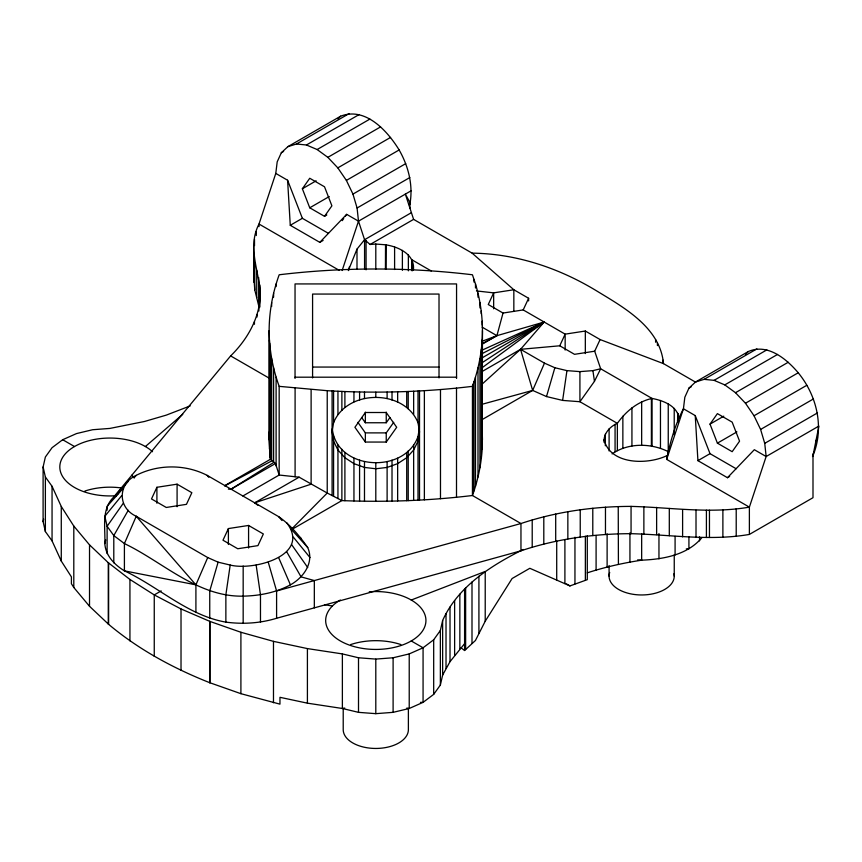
<?xml version="1.0" encoding="UTF-8"?>
<svg xmlns="http://www.w3.org/2000/svg" width="862" height="862" viewBox="0 0 862 862"><rect width="100%" height="100%" fill="white"/><g stroke="black" fill="none" stroke-linecap="round" stroke-linejoin="round"><path stroke-width="1.29" d="M523.266 549.482C491.189 565.472 457.905 586.462 442.637 620.489L442.637 675.065L440.363 685.053L433.683 694.363L423.07 702.358L409.224 708.489L393.104 712.346L375.8 713.661L358.506 712.346L342.376 708.489L307.411 703.166L279.967 697.315L279.956 704.146L240.907 693.684L209.66 682.672C173.381 668.287 138.588 649.539 108.623 624.336L89.519 606.288L73.798 587.485L73.809 526.079L61.277 506.49L52.054 486.297L45.374 476.988L43.1 466.999L45.374 457.011L52.054 447.701L62.678 439.717L76.524 433.575L92.643 429.729L109.937 428.414L144.482 421.486L166.247 415.139L190.211 405.905M89.519 606.288L89.529 544.881L73.809 526.079M154.255 656.316L154.255 594.909L129.936 579.458L108.289 562.724L89.529 544.881M240.907 693.684L240.907 632.277L209.994 621.448L181.02 608.949L154.255 594.909L161.183 590.912M273.48 702.767L273.48 641.36L240.907 632.277M475.49 287.994L475.49 283.964L472.441 274.773C408.319 267.08 343.281 267.08 279.169 274.773C272.715 292.627 269.181 311.559 269.138 330.566L269.138 439.717L270.388 459.295L275.484 463.519L279.169 475.037L299.114 477.171L327.226 493.032L341.88 500.574L343.388 500.65C386.445 502.32 429.642 500.65 472.441 495.51L520.96 523.525C556.367 511.672 593.778 506.414 631.059 506.393C670.485 507.384 710.051 513.914 749.38 507.136L766.146 456.526L764.734 443.348L760.607 429.448L754.034 415.764L745.468 403.233L735.491 392.706L724.791 384.894L714.081 380.347L704.114 379.355L695.548 381.995L688.975 388.094L684.837 397.231L683.437 408.771L666.671 459.381L749.38 507.136L749.38 534.429C710.051 541.207 670.485 534.666 631.059 533.686C593.778 533.697 556.367 538.955 520.96 550.807L276.594 618.269C260.173 623.301 242.858 624.379 225.866 622.127C187.808 615.49 158.586 586.774 124.408 570.859C114.571 564.782 105.552 555.753 104.83 543.577C105.541 527.878 101.005 509.205 113.795 496.986L230.639 355.909C247.696 339.262 260.507 316.699 260.302 292.347C258.471 269.634 247.405 246.22 259.009 224.034L275.786 173.413L277.187 161.873L281.324 152.736L287.897 146.648L340.652 116.187C365.402 106.543 387.426 130.852 399.138 149.956C408.566 166.474 413.437 185.804 409.784 204.682M666.671 459.381C670.076 442.217 675.194 424.384 683.437 408.771L695.246 415.592L710.019 453.66L736.148 468.745M385.433 269.138L385.529 244.786L375.8 244.043L370.11 244.485L364.572 239.711L358.495 221.168L357.083 208.001L352.957 194.09L346.384 180.406L337.818 167.874L327.84 157.347L317.141 149.535L306.43 144.988L296.463 143.997L287.897 146.648M386.09 269.289L386.187 244.937M269.138 439.717L269.375 431.69M482.181 339.93C481.19 355.769 477.807 371.425 472.441 386.348L472.441 495.51C477.807 480.576 481.19 464.92 482.181 449.08L482.181 339.93C483.27 321.063 480.91 302.056 475.49 283.964M482.181 449.08L482.461 330.566M812.769 454.08L812.564 456.526L812.995 455.589C824.471 427.574 817.036 395.69 798.223 372.772C786.5 358.872 767.471 343.076 748.302 351.545L695.548 381.995M121.542 495.822L104.83 516.284L107.114 526.273L113.795 535.582L124.408 543.577C163.08 562.046 197.635 597.129 243.17 596.148C259.537 595.793 275.905 592.636 290.429 584.845C303.338 577.723 314.458 562.606 307.734 547.575C299.61 535.97 290.332 524.753 278.62 516.629L207.128 475.35C185.33 464.133 158.026 464.133 136.228 475.35C117.598 483.819 117.598 507.826 136.228 516.284L207.72 557.563L218.108 562.164L230.197 565.052L225.866 594.834L225.866 622.127M617.364 450.632L617.364 423.35L579.921 401.724L562.627 400.41L566.948 370.628L554.859 367.74L544.482 363.139L520.551 349.325L481.815 371.684M333.583 391.003L333.583 422.703L332.096 431.862L333.583 441.172L337.947 450.007L344.897 457.711L353.948 463.648L364.486 467.43L375.8 468.766L387.113 467.43L397.651 463.648L406.713 457.711L413.652 450.007L418.016 441.172L419.514 431.862L418.016 422.703L418.016 391.003M418.016 500.165L418.016 436.517L419.298 428.608M73.798 587.485L71.406 583.736L71.417 576.904L61.277 561.065L52.054 540.873L45.374 531.563L43.1 521.575L43.671 519.075M104.83 543.577L105.692 539.827M230.197 565.052C253.439 571.021 311.775 555.462 286.583 522.631M440.363 685.053L440.363 630.478L442.637 620.489M604.057 442.314C603.303 433.726 609.854 426.496 617.364 423.35C625.693 411.53 637.697 401.53 652.038 398.438C662.964 400.496 677.079 405.625 678.997 418.124M348.334 270.593L356.997 249.107L364.572 239.711L411.422 212.666M695.623 382.178L663.492 363.635L600.103 339.553L585.33 331.03L565.16 334.144L523.202 309.921L503.02 313.046L496.911 335.674L482.106 344.229M218.108 562.164L209.746 590.987L209.746 618.269M562.627 400.41L546.508 396.563L554.859 367.74M342.149 270.517L358.495 221.168L411.249 190.717M207.72 557.563L195.911 584.845L195.911 612.139M482.354 419.471L532.662 390.421L544.482 363.139M408.803 204.542L409.838 202.258L405.345 194.122L413.609 219.368L472.128 253.148L513.838 289.751L528.611 298.274L528.611 300.924M815.937 441.042L817.488 437.616M156.906 487.289L151.496 498.936L166.269 507.47L186.451 504.345L191.849 492.698L177.087 484.175L156.906 487.289L156.906 503.214M228.398 528.568L222.989 540.215L237.761 548.749L257.943 545.624L263.341 533.977L248.579 525.454L228.398 528.568L228.398 544.482M523.202 309.921L528.611 298.274M481.955 384.258L520.551 349.325L559.75 345.791L565.16 334.144L565.16 350.069M652.038 446.193L652.038 398.438L600.663 368.774L594.694 351.2L600.103 339.553M587.291 535.571L587.291 579.663L569.954 585.923L529.828 568.295L512.103 578.521L485.22 621.211L475.436 640.498L464.596 650.498L461.138 647.901M579.921 371.619L579.921 401.724L594.457 381.338L600.663 368.774L592.905 370.628L579.921 371.619L566.948 370.628M442.637 675.065L450.018 661.65L464.596 643.677M332.301 428.608C336.439 470.372 404.504 474.628 418.016 436.517M333.583 422.703C347.246 389.031 404.364 388.977 418.016 422.703M128.266 510.293L113.795 535.582L113.795 562.864M302.368 188.767L309.749 178.262L324.521 186.785L331.902 205.824L324.521 216.33L309.749 207.796L302.368 188.767L316.128 180.826M123.255 503.311L107.114 526.273L107.114 553.566M342.246 220.65L343.722 218.549M345.199 216.448L346.675 214.347L358.495 221.168M710.019 424.126L717.399 413.62L732.172 422.143L739.564 441.172L732.172 451.688L717.399 443.154L710.019 424.126L723.778 416.174M361.631 417.488L365.359 422.757L386.241 422.757L389.98 417.488M386.241 442.055L396.692 427.283L386.241 412.51L365.359 412.51L354.918 427.283L365.359 442.055L386.241 442.055L386.241 432.886L393.708 422.337M273.48 641.36L307.411 648.59L342.376 653.913L358.506 657.771L375.8 659.085L393.104 657.771L409.224 653.913L423.07 647.782L433.683 639.787L440.363 630.478M587.291 572.842C605.005 567.067 623.248 562.983 641.662 560.171C663.029 559.33 687.391 555.009 701.776 537.769M134.537 477.3L136.228 475.35M482.127 341.255L496.911 335.674L544.181 322.032L520.551 349.325L532.662 390.421L546.508 396.563M123.255 488.334L107.114 506.296L107.114 510.196M128.266 481.352L113.795 496.986L118.04 493.797M275.786 173.413L287.596 180.244L290.268 225.294L319.802 242.351L346.675 214.347M695.246 415.592L697.918 460.653L727.463 477.699L754.325 449.705L766.146 456.526L818.9 426.065L812.995 455.589L812.995 497.697L749.38 534.429M291.378 529.322L327.226 493.032L327.226 390.691L279.169 386.348C272.715 368.494 269.181 349.563 269.138 330.566M337.829 118.794L340.652 116.187M745.479 354.153L748.302 351.545M145.387 446.538L182.766 414.288M612.085 453.897C628.247 442.68 650.982 442.96 668.244 451.656M481.869 367.912L544.181 322.032L482.073 350.155M481.761 362.945L544.181 322.032L482.321 353.495M228.365 489.131L231.059 489.174L273.599 462.528L273.599 367.902M281.324 152.736L283.62 151.41M296.463 143.997L349.218 113.547M306.43 144.988L359.185 114.527M317.141 149.535L369.895 119.085M327.84 157.347L380.595 126.886M337.818 167.874L390.572 137.414M346.384 180.406L399.138 149.956M309.749 207.796L329.252 196.547M290.268 225.294L302.368 218.312L328.497 233.397M352.957 194.09L405.711 163.64M324.521 216.33L326.817 215.004M357.083 208.001L409.838 177.54M319.802 242.351L323.11 240.444M370.11 244.485L413.609 219.368M224.659 485.694L270.388 459.295L270.388 350.144M231.059 489.174L275.484 463.519M242.868 495.995L279.169 475.037L279.169 386.348M482.849 357.439L544.181 322.032M257.846 505.24L254.689 502.815L299.114 477.171M688.975 388.094L691.27 386.769M704.114 379.355L756.868 348.894M714.081 380.347L766.835 349.886M724.791 384.894L777.546 354.433M735.491 392.706L788.245 362.245M745.468 403.233L798.223 372.772M754.034 415.764L806.789 385.303M717.399 443.154L736.902 431.905M697.918 460.653L710.019 453.66M760.607 429.448L813.362 398.987M764.734 443.348L817.488 412.898M727.463 477.699L729.661 476.438M482.806 343.302L496.911 335.674L482.095 327.129M224.799 485.877L271.649 460.954L271.649 358.603M666.703 455.739C647.556 464.92 610.307 464.93 604.057 439.717M411.249 600.027L485.22 571.452L485.22 621.211M254.689 502.815L311.117 484.185L311.117 389.559M276.594 618.269L276.594 590.987L520.96 523.525L520.96 550.807M482.526 404.159L532.662 390.421M344.768 708.047L342.376 708.489L342.376 653.913M594.694 351.2L574.523 354.325L559.75 345.791M327.226 390.691C375.627 393.535 424.287 392.135 472.441 386.348M312.583 367.061L439.017 367.061M295.041 377.19L456.558 377.19M357.892 422.337L365.359 432.886L386.241 432.886M686.303 548.868L688.921 548.868L688.921 536.886M420.44 702.358L423.07 702.358L423.07 647.782L411.249 640.962M472.128 253.148C516.564 253.654 559.589 268.222 597.355 291.334C624.659 307.96 660.238 327.819 663.492 363.635M637.664 559.869L641.662 560.171L641.662 533.546M476.46 290.925L493.657 292.864L513.838 289.751L513.838 310.966M324.554 604.693L332.387 606.018M406.832 708.047L409.224 708.489L409.224 653.913M385.529 244.786C398.373 246.694 415.279 254.355 413.394 270.021M677.36 420.3L677.974 420.527M431.259 270.97L411.853 259.764L411.853 270.366M503.02 313.046L488.258 304.523L493.657 292.864L493.657 308.79M339.402 270.442L259.009 224.034L259.009 226.631M230.639 355.909L269.925 378.58M566.506 583.93L569.954 585.923M62.678 439.717L74.498 446.538M298.931 536.67L301.053 538.265M307.734 547.575L291.593 529.602L341.88 500.574L341.88 449.317M278.62 516.629L281.993 520.529M207.128 475.35L208.809 477.3M131.832 475.199L134.246 478.076M293.306 537.101L310.008 557.563M291.593 544.59L307.734 567.552M286.583 551.572L301.053 576.861L314.328 580.568L314.328 607.85M278.62 557.563L290.429 584.845M287.596 180.244L302.368 218.312M268.233 562.164L276.594 590.987M253.654 274.364L254.775 289.869L259.085 307.325M592.905 370.628L594.457 381.338M256.143 565.052L260.475 594.834L260.475 622.127M482.3 434.362L482.461 439.717M409.838 202.258L409.946 208.184M736.213 508.709L736.213 535.992M722.884 509.744L722.884 537.026M709.458 510.229L709.458 537.522M706.409 510.218L706.409 537.511M699.545 536.875L699.545 540.873M696.011 510.175L696.011 537.468M682.607 509.582L682.607 536.875M677.974 413.631L677.974 418.749M677.704 413.254L677.704 422.208M675.086 536.358L675.086 554.999M674.224 408.394L674.224 434.933M674.246 554.923L674.246 576.15M669.3 508.451L669.3 535.733M668.244 403.901L668.244 453.886M663.05 360.133L663.05 362.783M660.464 400.453L660.464 448.197M658.956 533.556L658.956 558.856M657.415 342.904L657.415 345.554M656.628 507.33L656.628 534.612M655.605 339.553L655.605 342.203M651.392 398.459L651.392 446.031M643.871 506.64L643.871 533.934M641.662 401.811L641.662 445.298M631.932 407.866L631.932 446.031M631.059 506.393L631.059 533.686M629.939 532.835L629.939 562.121M622.86 416.227L622.86 448.197M618.237 506.587L618.41 564.427M615.069 424.363L615.069 451.656M609.1 428.856L609.1 450.945M609.078 565.537L609.078 576.15M607.117 533.815L607.117 567.088M605.339 434.092L605.339 445.794M605.469 507.212L605.469 534.505M596.095 535.485L596.095 570.094M592.787 508.278L592.787 535.571M585.33 331.03L585.33 353.571M585.363 536.218L585.363 580.266M580.234 509.776L580.234 537.069M574.954 537.22L574.954 583.94M567.853 511.705L567.853 538.998M564.901 539.806L564.901 583.617M556.712 540.927L556.712 579.932M555.699 514.054L555.699 541.336M543.803 516.812L543.803 544.094M532.21 519.969L532.21 547.262M482.181 321.203L482.181 325.19M481.341 349.272L481.341 458.433M481.212 310.977L481.212 313.639M479.951 302.519L479.951 307.906M479.951 358.603L479.951 467.754M478.916 576.172L478.916 633.258M478.001 293.22L478.001 297.218M478.001 367.902L478.001 477.052M475.49 377.157L475.49 486.308M473.96 279.363L473.96 282.057M473.96 381.758L473.96 490.909M473.206 384.053L473.206 493.204M471.999 581.979L471.999 643.375M465.631 587.992L465.631 649.388M464.596 589.102L464.596 650.498M459.845 594.187L459.845 648.763M456.558 378.44L456.558 283.932L295.041 283.932L295.041 378.44M456.504 388.115L456.504 497.266M454.63 600.555L454.63 655.131M450.018 607.074L450.018 661.65M446.02 613.722L446.02 668.298M440.482 389.559L440.482 498.721M439.017 377.922L439.017 294.061L312.583 294.061L312.583 377.922M433.683 639.787L433.683 694.363M424.373 390.691L424.373 499.841M419.514 390.939L419.514 500.089M413.652 391.229L413.652 414.31M413.652 445.126L413.652 500.38M412.122 260.324L412.122 270.894M408.362 254.904L408.362 270.819M408.383 708.424L408.383 729.64A32.584 18.813 0 0 1 375.8 748.453A32.584 18.813 0 0 1 343.216 729.64L343.216 708.424M408.222 391.499L408.222 408.803M408.222 450.912L408.222 500.65M406.713 391.542L406.713 407.241M406.713 452.518L406.713 500.693M402.382 250.4L402.382 270.302M397.651 391.811L397.651 401.832M397.651 458.196L397.651 500.962M394.602 246.952L394.602 269.504M393.104 657.771L393.104 712.346M392.016 391.984L392.016 400.097M392.016 460.103L392.016 501.134M387.113 392.027L387.113 398.492M387.113 461.763L387.113 501.178M386.241 412.144L386.241 422.757M375.8 244.043L375.8 269.246M375.8 392.145L375.8 397.382M375.8 462.969L375.8 501.296M375.8 659.085L375.8 713.661M366.07 240.444L366.07 269.828M365.359 412.144L365.359 422.757M365.359 432.886L365.359 442.055M364.572 239.711L364.572 268.966M364.486 392.027L364.486 398.492M364.486 461.763L364.486 501.178M359.583 391.984L359.583 400.097M359.583 460.103L359.583 501.134M358.506 657.771L358.506 712.346M356.997 249.107L356.997 269.224M353.948 391.811L353.948 401.832M353.948 458.196L353.948 500.962M349.218 267.112L349.218 269.698M344.897 391.542L344.897 407.241M344.897 452.518L344.897 500.693M341.88 391.423L341.88 410.323M337.947 391.229L337.947 414.31M337.947 445.126L337.947 498.548M333.583 436.517L333.583 496.307M332.096 390.939L332.096 495.542M307.411 648.59L307.411 703.166M295.095 388.115L295.095 476.805M276.109 283.964L276.109 286.626M276.109 377.157L276.109 465.846M273.599 293.22L273.599 297.207M271.649 302.519L271.649 306.506M270.183 348.41L270.183 457.56M269.709 343.184L269.709 452.334M269.418 339.93L269.418 449.08M260.302 292.347L260.302 300.138M259.871 284.945L259.871 307.034M258.88 307.12L258.88 311.01M258.686 277.575L258.686 304.868M257.038 314.436L257.038 317.033M256.747 270.259L256.747 297.552M256.294 231.63L256.294 235.531M254.775 262.576L254.775 289.869M254.505 239.324L254.505 245.821M254.441 321.688L254.441 324.284M253.751 254.84L253.751 282.133M253.654 247.082L253.676 276.12M248.579 525.454L248.579 547.995M243.17 566.043L243.17 623.442M209.994 621.448L209.994 682.866M209.66 621.254L209.66 682.672M181.02 608.949L181.02 670.367M177.087 484.175L177.087 506.727M129.936 579.458L129.936 640.875M108.623 562.918L108.623 624.336M108.289 562.724L108.289 624.142M61.277 506.49L61.277 561.065M52.054 486.297L52.054 540.873M45.374 476.988L45.374 531.563M43.1 466.999L43.1 521.575M369.259 591.795A50.136 28.942 0 0 1 425.171 625.521A50.136 28.942 0 0 1 352.655 646.166A50.136 28.942 0 0 1 340.35 600.027M116.489 495.693A50.136 28.942 0 0 1 61.665 474.79A50.136 28.942 0 0 1 89.756 440.504A50.136 28.942 0 0 1 152.52 451.72M350.737 644.55A50.136 28.942 0 0 1 400.862 644.55M84.875 491.049A50.136 28.942 0 0 1 121.65 487.978M673.965 573.693A32.584 18.813 0 0 1 640.585 594.952A32.584 18.813 0 0 1 609.703 572.476M136.228 516.284L124.408 543.577L124.408 570.859L195.911 584.845L136.228 516.284"/></g></svg>
